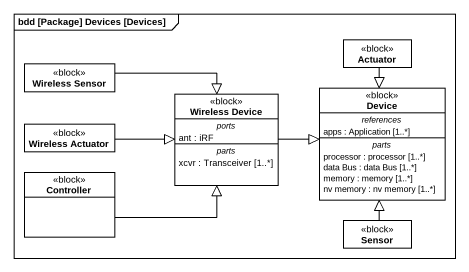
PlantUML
@startuml
mainframe bdd [Package] Devices [Devices]
hide circle
hide empty members
class "Wireless Sensor" as Wireless_Sensor <<block>>
class Actuator <<block>>
class "Wireless Device" as Wireless_Device <<block>> {
  -- ports --
  ant : iRF
  -- parts --
  xcvr : Transceiver [1..*]
}
class Device <<block>> {
  -- references --
  apps : Application [1..*]
  -- parts --
  processor : processor [1..*]
  data Bus : data Bus [1..*]
  memory : memory [1..*]
  nv memory : nv memory [1..*]
}
class "Wireless Actuator" as Wireless_Actuator <<block>>
class Controller <<block>>
class Sensor <<block>>
Wireless_Sensor -right-|> Wireless_Device
Actuator --|> Device
Wireless_Device -right-|> Device
Wireless_Actuator -right-|> Wireless_Device
Controller -right-|> Wireless_Device
Sensor -up-|> Device
@enduml
